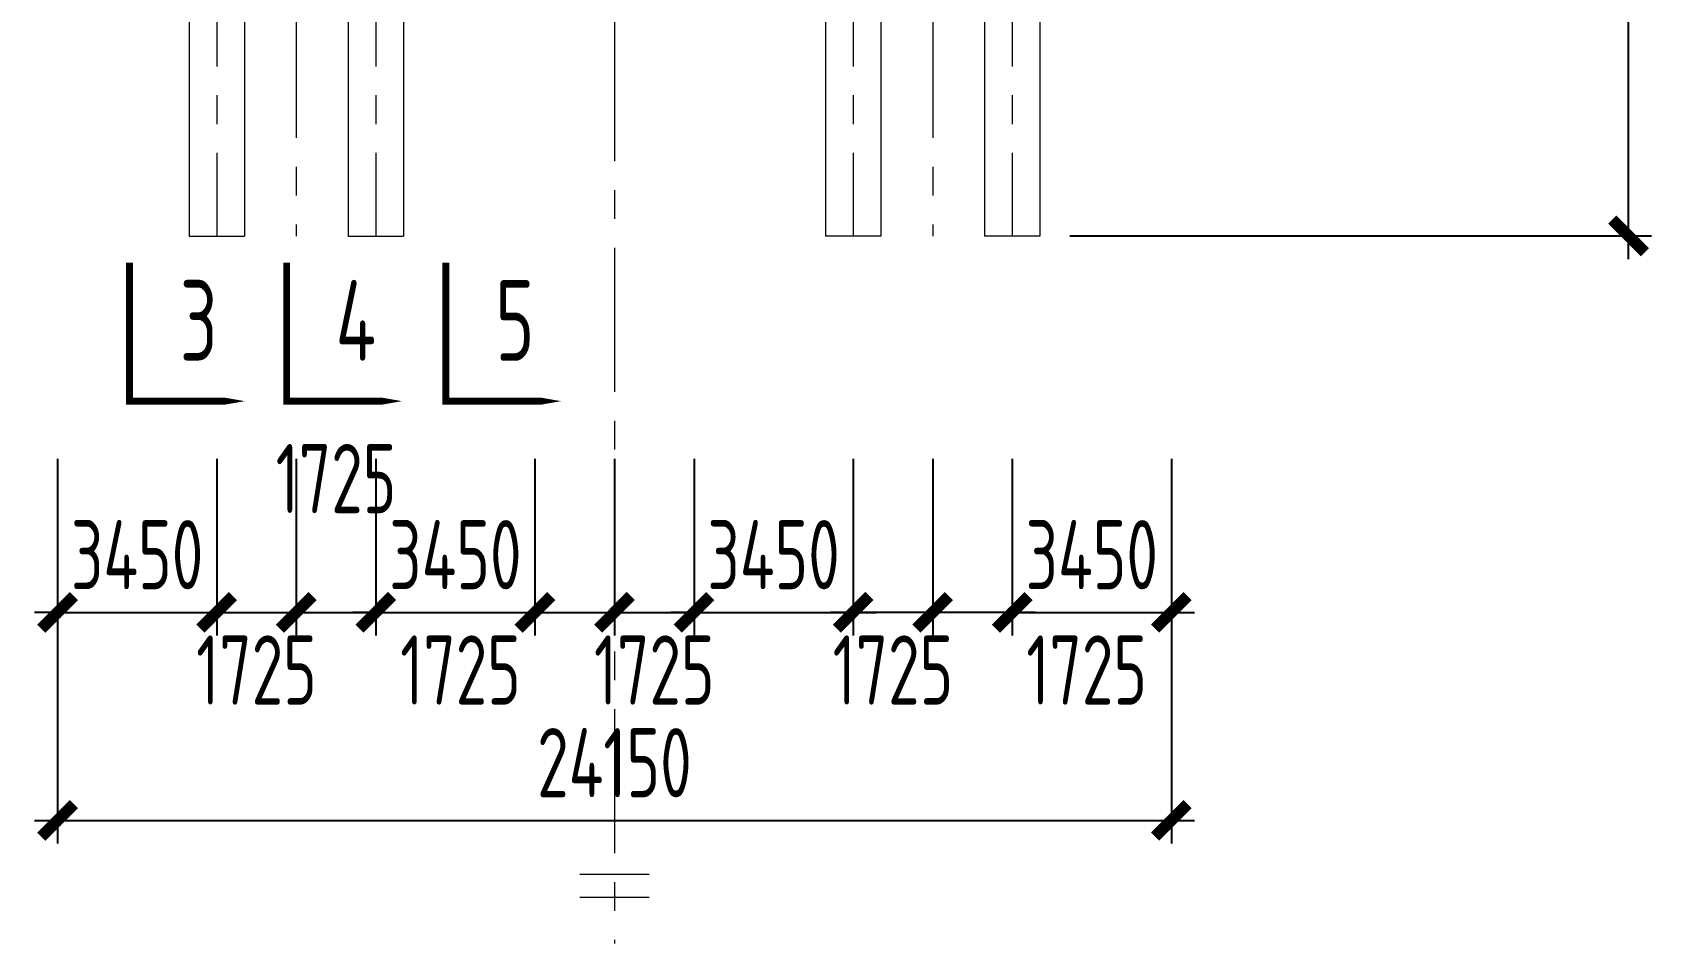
# Model space of a CAD drawing. Extents: x -2876908 to 633791, y -1383861 to 872234.
# Drawn here: x 17747 to 52857, y -785683 to -765929 of the extents above; entities that cross this region are included whole.
import ezdxf
from ezdxf.enums import TextEntityAlignment as Align

# ---------------------------------------------------------------- set-up
doc = ezdxf.new("R2010")
doc.units = 0
doc.header["$LTSCALE"] = 5
doc.header["$MEASUREMENT"] = 0
doc.linetypes.add('CENTER', pattern=[2, 1.25, -0.25, 0.25, -0.25])
doc.layers.get('0').update_dxf_attribs({"linetype": 'CONTINUOUS', "lineweight": 25})
doc.layers.get('DEFPOINTS').update_dxf_attribs({"color": 35, "linetype": 'CONTINUOUS', "lineweight": 13})
for name, color, linetype, lineweight in [('3中心线', 6, 'CENTER', 18), ('5标注', 3, 'CONTINUOUS', 15), ('6文本', 7, 'CONTINUOUS', 15), ('8轮廓线', 4, 'CONTINUOUS', 15), ('DIM', 3, 'CONTINUOUS', 0), ('THIN', 7, 'CONTINUOUS', 0)]:
    doc.layers.add(name, color=color, linetype=linetype, lineweight=lineweight)
doc.styles.add('TSSD_Dimension', font='tssdeng.shx', dxfattribs={"width": 0.7, "bigfont": 'hztxt.shx'})
doc.styles.add('TSSD_NORM', font='tssdeng.shx', dxfattribs={"width": 0.7, "bigfont": 'hztxt.shx'})
doc.dimstyles.new('TSSD_100_100', dxfattribs={"dimtxt": 300, "dimasz": 100, "dimexe": 100, "dimexo": 250, "dimgap": 100, "dimtad": 1, "dimdec": 0, "dimzin": 0, "dimdsep": 46, "dimtxsty": 'TSSD_Dimension', "dimblk": 'ARCHTICK', "dimblk1": 'ARCHTICK', "dimblk2": 'ARCHTICK', "dimcen": 0, "dimdle": 100, "dimclrt": 7, "dimadec": 0, "dimazin": 0, "dimtfac": 1, "dimtdec": 0, "dimtix": 1, "dimtmove": 2, "dimatfit": 3, "dimfxl": 1, "dimtolj": 1, "dimtzin": 0, "dimarcsym": 0})

# ---------------------------------------------------------------- blocks, each defined once
blk = doc.blocks.new('_ArchTick')
at = {"color": 0, "linetype": 'ByBlock', "const_width": 0.5}
blk.add_lwpolyline([(-0.707, -0.707), (0.707, 0.707)], dxfattribs=at)
blk = doc.blocks.new('*D978')
at = {"layer": 'DEFPOINTS', "color": 0, "transparency": 16777216}
for p in [(18293, -773924), (42443, -773924), (42443, -783011)]:
    blk.add_point(p, dxfattribs=at)
at = {"layer": 'DIM', "color": 0, "lineweight": -2, "transparency": 16777216}
for p, q in [((18293, -775174), (18293, -783511)), ((42443, -775174), (42443, -783511)), ((17793, -783011), (42943, -783011))]:
    blk.add_line(p, q, dxfattribs=at)
at = {"layer": 'DIM', "color": 0, "lineweight": -2, "transparency": 16777216, "xscale": 500, "yscale": 500, "zscale": 500, "rotation": 180}
blk.add_blockref('_ArchTick', (18293, -783011), dxfattribs=at)
at = {"layer": 'DIM', "color": 0, "lineweight": -2, "transparency": 16777216, "xscale": 500, "yscale": 500, "zscale": 500}
blk.add_blockref('_ArchTick', (42443, -783011), dxfattribs=at)
at = {"layer": 'DIM', "color": 7, "transparency": 16777216, "insert": (30368, -781761), "char_height": 1500, "attachment_point": 5, "style": 'TSSD_Dimension'}
blk.add_mtext('\\A1;24150', dxfattribs=at)
blk = doc.blocks.new('*D1016')
at = {"layer": 'DEFPOINTS', "color": 0, "transparency": 16777216}
for p in [(38993, -747343), (52357, -747343), (38993, -770343)]:
    blk.add_point(p, dxfattribs=at)
at = {"layer": 'DIM', "color": 0, "lineweight": -2, "transparency": 16777216}
for p, q in [((52357, -770843), (52357, -746843)), ((40243, -747343), (52857, -747343)), ((40243, -770343), (52857, -770343))]:
    blk.add_line(p, q, dxfattribs=at)
at = {"layer": 'DIM', "color": 0, "lineweight": -2, "transparency": 16777216, "xscale": 500, "yscale": 500, "zscale": 500}
for p, rotation in [((52357, -747343), 90), ((52357, -770343), 270)]:
    blk.add_blockref('_ArchTick', p, dxfattribs=dict(at, rotation=rotation))
at = {"layer": 'DIM', "color": 7, "transparency": 16777216, "insert": (51107, -758843), "char_height": 1500, "attachment_point": 5, "rotation": 90, "style": 'TSSD_Dimension'}
blk.add_mtext('\\A1;45000', dxfattribs=at)
blk = doc.blocks.new('*D1017')
at = {"layer": 'DEFPOINTS', "color": 0, "transparency": 16777216}
for p in [(18293, -773924), (21743, -773924), (21743, -778502)]:
    blk.add_point(p, dxfattribs=at)
at = {"layer": 'DIM', "color": 0, "lineweight": -2, "transparency": 16777216}
for p, q in [((18293, -775174), (18293, -779002)), ((21743, -775174), (21743, -779002)), ((18293, -778502), (17793, -778502)), ((18293, -778502), (21743, -778502)), ((21743, -778502), (22243, -778502))]:
    blk.add_line(p, q, dxfattribs=at)
at = {"layer": 'DIM', "color": 0, "lineweight": -2, "transparency": 16777216, "xscale": 500, "yscale": 500, "zscale": 500}
blk.add_blockref('_ArchTick', (18293, -778502), dxfattribs=at)
at = {"layer": 'DIM', "color": 0, "lineweight": -2, "transparency": 16777216, "xscale": 500, "yscale": 500, "zscale": 500, "rotation": 180}
blk.add_blockref('_ArchTick', (21743, -778502), dxfattribs=at)
at = {"layer": 'DIM', "color": 7, "transparency": 16777216, "insert": (20018, -777252), "char_height": 1500, "attachment_point": 5, "style": 'TSSD_Dimension'}
blk.add_mtext('\\A1;3450', dxfattribs=at)
blk = doc.blocks.new('*D1018')
at = {"layer": 'DEFPOINTS', "color": 0, "transparency": 16777216}
for p in [(21743, -773924), (23468, -773924), (23468, -778502)]:
    blk.add_point(p, dxfattribs=at)
at = {"layer": 'DIM', "color": 0, "lineweight": -2, "transparency": 16777216}
for p, q in [((21743, -775174), (21743, -779002)), ((23468, -775174), (23468, -779002)), ((21243, -778502), (23968, -778502))]:
    blk.add_line(p, q, dxfattribs=at)
at = {"layer": 'DIM', "color": 0, "lineweight": -2, "transparency": 16777216, "xscale": 500, "yscale": 500, "zscale": 500, "rotation": 180}
blk.add_blockref('_ArchTick', (21743, -778502), dxfattribs=at)
at = {"layer": 'DIM', "color": 0, "lineweight": -2, "transparency": 16777216, "xscale": 500, "yscale": 500, "zscale": 500}
blk.add_blockref('_ArchTick', (23468, -778502), dxfattribs=at)
at = {"layer": 'DIM', "color": 7, "transparency": 16777216, "insert": (22606, -779752), "char_height": 1500, "attachment_point": 5, "style": 'TSSD_Dimension'}
blk.add_mtext('\\A1;1725', dxfattribs=at)
blk = doc.blocks.new('*D1019')
at = {"layer": 'DEFPOINTS', "color": 0, "transparency": 16777216}
for p in [(23468, -773924), (25193, -773924), (25193, -778502)]:
    blk.add_point(p, dxfattribs=at)
at = {"layer": 'DIM', "color": 0, "lineweight": -2, "transparency": 16777216}
for p, q in [((23468, -775174), (23468, -779002)), ((25193, -775174), (25193, -779002)), ((22968, -778502), (25693, -778502))]:
    blk.add_line(p, q, dxfattribs=at)
at = {"layer": 'DIM', "color": 0, "lineweight": -2, "transparency": 16777216, "xscale": 500, "yscale": 500, "zscale": 500, "rotation": 180}
blk.add_blockref('_ArchTick', (23468, -778502), dxfattribs=at)
at = {"layer": 'DIM', "color": 0, "lineweight": -2, "transparency": 16777216, "xscale": 500, "yscale": 500, "zscale": 500}
blk.add_blockref('_ArchTick', (25193, -778502), dxfattribs=at)
at = {"layer": 'DIM', "color": 7, "transparency": 16777216, "insert": (24331, -775602), "char_height": 1500, "attachment_point": 5, "style": 'TSSD_Dimension'}
blk.add_mtext('\\A1;1725', dxfattribs=at)
blk = doc.blocks.new('*D1020')
at = {"layer": 'DEFPOINTS', "color": 0, "transparency": 16777216}
for p in [(25193, -773924), (28643, -773924), (28643, -778502)]:
    blk.add_point(p, dxfattribs=at)
at = {"layer": 'DIM', "color": 0, "lineweight": -2, "transparency": 16777216}
for p, q in [((25193, -775174), (25193, -779002)), ((28643, -775174), (28643, -779002)), ((25193, -778502), (24693, -778502)), ((25193, -778502), (28643, -778502)), ((28643, -778502), (29143, -778502))]:
    blk.add_line(p, q, dxfattribs=at)
at = {"layer": 'DIM', "color": 0, "lineweight": -2, "transparency": 16777216, "xscale": 500, "yscale": 500, "zscale": 500}
blk.add_blockref('_ArchTick', (25193, -778502), dxfattribs=at)
at = {"layer": 'DIM', "color": 0, "lineweight": -2, "transparency": 16777216, "xscale": 500, "yscale": 500, "zscale": 500, "rotation": 180}
blk.add_blockref('_ArchTick', (28643, -778502), dxfattribs=at)
at = {"layer": 'DIM', "color": 7, "transparency": 16777216, "insert": (26918, -777252), "char_height": 1500, "attachment_point": 5, "style": 'TSSD_Dimension'}
blk.add_mtext('\\A1;3450', dxfattribs=at)
blk = doc.blocks.new('*D1021')
at = {"layer": 'DEFPOINTS', "color": 0, "transparency": 16777216}
for p in [(28643, -773924), (30368, -773924), (30368, -778502)]:
    blk.add_point(p, dxfattribs=at)
at = {"layer": 'DIM', "color": 0, "lineweight": -2, "transparency": 16777216}
for p, q in [((28643, -775174), (28643, -779002)), ((30368, -775174), (30368, -779002)), ((28143, -778502), (30868, -778502))]:
    blk.add_line(p, q, dxfattribs=at)
at = {"layer": 'DIM', "color": 0, "lineweight": -2, "transparency": 16777216, "xscale": 500, "yscale": 500, "zscale": 500, "rotation": 180}
blk.add_blockref('_ArchTick', (28643, -778502), dxfattribs=at)
at = {"layer": 'DIM', "color": 0, "lineweight": -2, "transparency": 16777216, "xscale": 500, "yscale": 500, "zscale": 500}
blk.add_blockref('_ArchTick', (30368, -778502), dxfattribs=at)
at = {"layer": 'DIM', "color": 7, "transparency": 16777216, "insert": (27030, -779752), "char_height": 1500, "attachment_point": 5, "style": 'TSSD_Dimension'}
blk.add_mtext('\\A1;1725', dxfattribs=at)
blk = doc.blocks.new('*D1022')
at = {"layer": 'DEFPOINTS', "color": 0, "transparency": 16777216}
for p in [(30368, -773924), (32093, -773924), (32093, -778502)]:
    blk.add_point(p, dxfattribs=at)
at = {"layer": 'DIM', "color": 0, "lineweight": -2, "transparency": 16777216}
for p, q in [((30368, -775174), (30368, -779002)), ((32093, -775174), (32093, -779002)), ((29868, -778502), (32593, -778502))]:
    blk.add_line(p, q, dxfattribs=at)
at = {"layer": 'DIM', "color": 0, "lineweight": -2, "transparency": 16777216, "xscale": 500, "yscale": 500, "zscale": 500, "rotation": 180}
blk.add_blockref('_ArchTick', (30368, -778502), dxfattribs=at)
at = {"layer": 'DIM', "color": 0, "lineweight": -2, "transparency": 16777216, "xscale": 500, "yscale": 500, "zscale": 500}
blk.add_blockref('_ArchTick', (32093, -778502), dxfattribs=at)
at = {"layer": 'DIM', "color": 7, "transparency": 16777216, "insert": (31231, -779752), "char_height": 1500, "attachment_point": 5, "style": 'TSSD_Dimension'}
blk.add_mtext('\\A1;1725', dxfattribs=at)
blk = doc.blocks.new('*D1023')
at = {"layer": 'DEFPOINTS', "color": 0, "transparency": 16777216}
for p in [(32093, -773924), (35543, -773924), (35543, -778502)]:
    blk.add_point(p, dxfattribs=at)
at = {"layer": 'DIM', "color": 0, "lineweight": -2, "transparency": 16777216}
for p, q in [((32093, -775174), (32093, -779002)), ((35543, -775174), (35543, -779002)), ((32093, -778502), (31593, -778502)), ((32093, -778502), (35543, -778502)), ((35543, -778502), (36043, -778502))]:
    blk.add_line(p, q, dxfattribs=at)
at = {"layer": 'DIM', "color": 0, "lineweight": -2, "transparency": 16777216, "xscale": 500, "yscale": 500, "zscale": 500}
blk.add_blockref('_ArchTick', (32093, -778502), dxfattribs=at)
at = {"layer": 'DIM', "color": 0, "lineweight": -2, "transparency": 16777216, "xscale": 500, "yscale": 500, "zscale": 500, "rotation": 180}
blk.add_blockref('_ArchTick', (35543, -778502), dxfattribs=at)
at = {"layer": 'DIM', "color": 7, "transparency": 16777216, "insert": (33818, -777252), "char_height": 1500, "attachment_point": 5, "style": 'TSSD_Dimension'}
blk.add_mtext('\\A1;3450', dxfattribs=at)
blk = doc.blocks.new('*D1024')
at = {"layer": 'DEFPOINTS', "color": 0, "transparency": 16777216}
for p in [(38993, -773924), (42443, -773924), (42443, -778502)]:
    blk.add_point(p, dxfattribs=at)
at = {"layer": 'DIM', "color": 0, "lineweight": -2, "transparency": 16777216}
for p, q in [((38993, -775174), (38993, -779002)), ((42443, -775174), (42443, -779002)), ((38993, -778502), (38493, -778502)), ((38993, -778502), (42443, -778502)), ((42443, -778502), (42943, -778502))]:
    blk.add_line(p, q, dxfattribs=at)
at = {"layer": 'DIM', "color": 0, "lineweight": -2, "transparency": 16777216, "xscale": 500, "yscale": 500, "zscale": 500}
blk.add_blockref('_ArchTick', (38993, -778502), dxfattribs=at)
at = {"layer": 'DIM', "color": 0, "lineweight": -2, "transparency": 16777216, "xscale": 500, "yscale": 500, "zscale": 500, "rotation": 180}
blk.add_blockref('_ArchTick', (42443, -778502), dxfattribs=at)
at = {"layer": 'DIM', "color": 7, "transparency": 16777216, "insert": (40718, -777252), "char_height": 1500, "attachment_point": 5, "style": 'TSSD_Dimension'}
blk.add_mtext('\\A1;3450', dxfattribs=at)
blk = doc.blocks.new('*D1025')
at = {"layer": 'DEFPOINTS', "color": 0, "transparency": 16777216}
for p in [(37268, -773924), (38993, -773924), (37268, -778502)]:
    blk.add_point(p, dxfattribs=at)
at = {"layer": 'DIM', "color": 0, "lineweight": -2, "transparency": 16777216}
for p, q in [((37268, -775174), (37268, -779002)), ((38993, -775174), (38993, -779002)), ((39493, -778502), (36768, -778502))]:
    blk.add_line(p, q, dxfattribs=at)
at = {"layer": 'DIM', "color": 0, "lineweight": -2, "transparency": 16777216, "xscale": 500, "yscale": 500, "zscale": 500, "rotation": 180}
blk.add_blockref('_ArchTick', (37268, -778502), dxfattribs=at)
at = {"layer": 'DIM', "color": 0, "lineweight": -2, "transparency": 16777216, "xscale": 500, "yscale": 500, "zscale": 500}
blk.add_blockref('_ArchTick', (38993, -778502), dxfattribs=at)
at = {"layer": 'DIM', "color": 7, "transparency": 16777216, "insert": (40607, -779752), "char_height": 1500, "attachment_point": 5, "style": 'TSSD_Dimension'}
blk.add_mtext('\\A1;1725', dxfattribs=at)
blk = doc.blocks.new('*D1026')
at = {"layer": 'DEFPOINTS', "color": 0, "transparency": 16777216}
for p in [(35543, -773924), (37268, -773924), (35543, -778502)]:
    blk.add_point(p, dxfattribs=at)
at = {"layer": 'DIM', "color": 0, "lineweight": -2, "transparency": 16777216}
for p, q in [((35543, -775174), (35543, -779002)), ((37268, -775174), (37268, -779002)), ((37768, -778502), (35043, -778502))]:
    blk.add_line(p, q, dxfattribs=at)
at = {"layer": 'DIM', "color": 0, "lineweight": -2, "transparency": 16777216, "xscale": 500, "yscale": 500, "zscale": 500, "rotation": 180}
blk.add_blockref('_ArchTick', (35543, -778502), dxfattribs=at)
at = {"layer": 'DIM', "color": 0, "lineweight": -2, "transparency": 16777216, "xscale": 500, "yscale": 500, "zscale": 500}
blk.add_blockref('_ArchTick', (37268, -778502), dxfattribs=at)
at = {"layer": 'DIM', "color": 7, "transparency": 16777216, "insert": (36406, -779752), "char_height": 1500, "attachment_point": 5, "style": 'TSSD_Dimension'}
blk.add_mtext('\\A1;1725', dxfattribs=at)

msp = doc.modelspace()

# ---------------------------------------------------------------- linework, layer by layer
at = {"layer": '3中心线', "ltscale": 500}
for p, q in [((30368.402, -705598.176), (30368.402, -785682.654)), ((23468.405, -725093.414), (23468.405, -770343.414)), ((37268.398, -725093.414), (37268.398, -770343.414)), ((21743.405, -728543.414), (21743.405, -770343.414)), ((25193.405, -728543.414), (25193.405, -770343.414)), ((35543.398, -728543.414), (35543.398, -770343.414)), ((38993.398, -728543.414), (38993.398, -770343.414))]:
    msp.add_line(p, q, dxfattribs=at)
at = {"layer": '5标注', "flags": 128}
for points in [[(19852.387, -770923.574, 150, 150, 0), (19852.387, -773923.574, 150, 150, 0), (21352.387, -773923.574, 350, 0, 0), (22352.387, -773923.574, 0, 0, 0)], [(23260.233, -770923.574, 150, 150, 0), (23260.233, -773923.574, 150, 150, 0), (24760.233, -773923.574, 350, 0, 0), (25760.233, -773923.574, 0, 0, 0)], [(26710.233, -770923.574, 150, 150, 0), (26710.233, -773923.574, 150, 150, 0), (28210.233, -773923.574, 350, 0, 0), (29210.233, -773923.574, 0, 0, 0)]]:
    msp.add_lwpolyline(points, format="xyseb", dxfattribs=at)
at = {"layer": '8轮廓线'}
for p, q in [((21143.405, -747343.414), (21143.405, -770343.414)), ((22343.405, -747343.414), (22343.405, -770343.414)), ((24593.405, -747343.414), (24593.405, -770343.414)), ((25793.405, -747343.414), (25793.405, -770343.414)), ((34943.398, -747343.414), (34943.398, -770343.414)), ((36143.398, -747343.414), (36143.398, -770343.414)), ((38393.398, -747343.414), (38393.398, -770343.414)), ((39593.398, -747343.414), (39593.398, -770343.414)), ((21143.405, -770343.414), (22343.405, -770343.414)), ((24593.405, -770343.414), (25793.405, -770343.414)), ((36143.398, -770343.414), (34943.398, -770343.414)), ((39593.398, -770343.414), (38393.398, -770343.414))]:
    msp.add_line(p, q, dxfattribs=at)
at = {"layer": 'THIN'}
for p, q in [((31118.402, -784182.654), (29618.402, -784182.654)), ((31118.402, -784682.654), (29618.402, -784682.654))]:
    msp.add_line(p, q, dxfattribs=at)

# ---------------------------------------------------------------- texts
at = {"layer": '6文本', "style": 'TSSD_NORM', "width": 0.7}
for s, p in [('3', (21352.387, -772173.574)), ('4', (24760.233, -772173.574)), ('5', (28210.233, -772173.574))]:
    msp.add_text(s, height=1750, dxfattribs=at).set_placement(p, align=Align.MIDDLE_CENTER)

# ---------------------------------------------------------------- dimensions: what is measured, and where the dimension line sits
at = {"layer": 'DIM'}
dim = msp.add_linear_dim(base=(52356.804, -747343.414), p1=(38993.398, -770343.414), p2=(38993.398, -747343.414), angle=90, text='45000', dimstyle='TSSD_100_100', override={"dimtxt": 1500, "dimasz": 500, "dimexe": 500, "dimexo": 1250, "dimgap": 500, "dimdle": 500}, dxfattribs=at)
dim.commit()
dim.dimension.update_dxf_attribs({"geometry": '*D1016', "text_midpoint": (51106.804, -758843.414)})
for base, p1, p2, picture, middle in [((21743.405, -778501.634), (18293.405, -773923.574), (21743.405, -773923.574), '*D1017', (20018.405, -777251.634)), ((42443.398, -783011.21), (18293.405, -773923.574), (42443.398, -773923.574), '*D978', (30368.402, -781761.21)), ((28643.405, -778501.634), (25193.405, -773923.574), (28643.405, -773923.574), '*D1020', (26918.405, -777251.634)), ((35543.398, -778501.634), (32093.398, -773923.574), (35543.398, -773923.574), '*D1023', (33818.398, -777251.634)), ((42443.398, -778501.634), (38993.398, -773923.574), (42443.398, -773923.574), '*D1024', (40718.398, -777251.634))]:
    dim = msp.add_linear_dim(base=base, p1=p1, p2=p2, dimstyle='TSSD_100_100', override={"dimtxt": 1500, "dimasz": 500, "dimexe": 500, "dimexo": 1250, "dimgap": 500, "dimdle": 500}, dxfattribs=at)
    dim.commit()
    dim.dimension.update_dxf_attribs({"geometry": picture, "text_midpoint": middle})
for base, p1, p2, picture, middle in [((23468.405, -778501.634), (21743.405, -773923.574), (23468.405, -773923.574), '*D1018', (22605.905, -779751.634)), ((25193.405, -778501.634), (23468.405, -773923.574), (25193.405, -773923.574), '*D1019', (24330.905, -775601.634)), ((30368.402, -778501.634), (28643.405, -773923.574), (30368.402, -773923.574), '*D1021', (27029.943, -779751.634)), ((32093.398, -778501.634), (30368.402, -773923.574), (32093.398, -773923.574), '*D1022', (31230.9, -779751.634))]:
    dim = msp.add_linear_dim(base=base, p1=p1, p2=p2, dimstyle='TSSD_100_100', override={"dimtxt": 1500, "dimasz": 500, "dimexe": 500, "dimexo": 1250, "dimgap": 500, "dimdle": 500}, dxfattribs=at)
    dim.commit()
    dim.dimension.update_dxf_attribs({"geometry": picture, "text_midpoint": middle, "dimtype": 160})
for base, p1, p2, picture, middle in [((35543.398, -778501.634), (37268.398, -773923.574), (35543.398, -773923.574), '*D1026', (36405.898, -779751.634)), ((37268.398, -778501.634), (38993.398, -773923.574), (37268.398, -773923.574), '*D1025', (40606.86, -779751.634))]:
    dim = msp.add_linear_dim(base=base, p1=p1, p2=p2, angle=180, dimstyle='TSSD_100_100', override={"dimtxt": 1500, "dimasz": 500, "dimexe": 500, "dimexo": 1250, "dimgap": 500, "dimdle": 500}, dxfattribs=at)
    dim.commit()
    dim.dimension.update_dxf_attribs({"geometry": picture, "text_midpoint": middle, "dimtype": 160})

doc.saveas('drawing.dxf')
